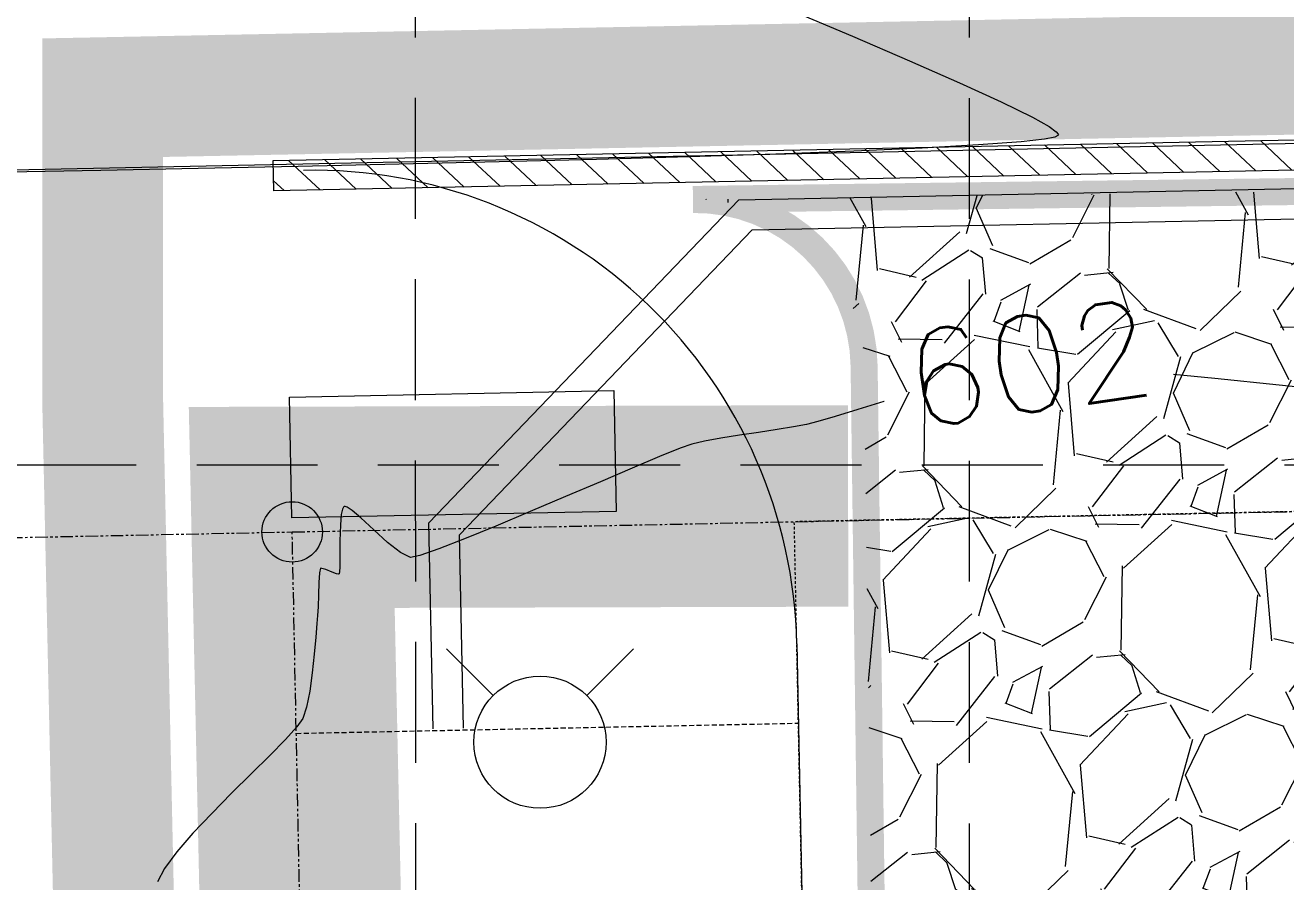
# Model space of a CAD drawing. Extents: x 2140663 to 2528301, y 336313 to 7007653.
# Drawn here: x 2527319.4 to 2527382, y 7007439.1 to 7007481.6 of the extents above; entities that cross this region are included whole.
import ezdxf

# ---------------------------------------------------------------- set-up
doc = ezdxf.new("R2010")
doc.units = 0
doc.header["$MEASUREMENT"] = 0
for name, pattern in [('HIDDEN', [0.375, 0.25, -0.125]), ('PHANTOM2', [1.25, 0.625, -0.125, 0.125, -0.125, 0.125, -0.125]), ('xdrc002pt$0$DASHED2', [0.375, 0.25, -0.125]), ('xdrc002pt$0$HIDDEN2', [0.1875, 0.125, -0.0625]), ('xdrc002pt$0$PHANTOM2', [1.25, 0.625, -0.125, 0.125, -0.125, 0.125, -0.125])]:
    doc.linetypes.add(name, pattern=pattern)
for name, color, linetype in [('1 EXISTING CONTOURS', 43, 'Continuous'), ('1 SILT FENCE', 200, 'Continuous'), ('CONSTRUCTION ENTRANCE', 254, 'HIDDEN'), ('GRID', 254, 'HIDDEN'), ('LIMITS OF DISTURBANCE', 1, 'HIDDEN'), ('xdrc002ar$0$C-PVMT-SAWCUT-N', 2, 'Continuous'), ('xdrc002ar$0$C-PVMT-SAWCUT-PATT-N', 7, 'Continuous'), ('xdrc002ar$0$xdrc002ar$0$C-PKNG-FACE-N', 1, 'Continuous'), ('xdrc002bs$0$C-STRM-PIPE-E', 5, 'Continuous'), ('xdrc002bs$0$v-pave-exst', 6, 'Continuous'), ('xdrc002pt$0$V-ADJC-LINE-E', 2, 'xdrc002pt$0$PHANTOM2'), ('xdrc002pt$0$V-ESMT-ACCS-N', 2, 'xdrc002pt$0$HIDDEN2'), ('xdrc002pt$0$V-ESMT-LS BUFFER-N', 2, 'xdrc002pt$0$DASHED2'), ('xdrc002pt$0$v-prop-corn', 2, 'Continuous'), ('xdrc002pt$0$v-prop-line', 3, 'PHANTOM2')]:
    doc.layers.add(name, color=color, linetype=linetype)
doc.layers.add('xdrc002ar$0$xdrc002pav$0$C-WORK-N', color=23, linetype='Continuous', plot=False)
doc.layers.add('xdrc002bs$0$v-watr-exst', color=6, linetype='Continuous', lineweight=0)
doc.styles.add('L200', font='simplex', dxfattribs={"height": 12})

# ---------------------------------------------------------------- blocks, each defined once
blk = doc.blocks.new('xdrc002bs$0$FH2')
at = {"linetype": 'Continuous'}
for p, q in [((-2.32072445563972, 2.32072445563972), (-4.641448911745101, 4.64144891127944)), ((2.32072445563972, 2.32072445563972), (4.641448911745101, 4.64144891127944))]:
    blk.add_line(p, q, dxfattribs=at)
blk.add_circle((0, 0), 3.282, dxfattribs=at)

msp = doc.modelspace()

# ---------------------------------------------------------------- hatches: boundary and pattern name
at = {"layer": 'CONSTRUCTION ENTRANCE', "lineweight": 0}
h = msp.add_hatch(dxfattribs=at)
h.set_pattern_fill('GRAVEL', color=4, scale=13.41771213747483, angle=46.820067025844, style=0)
h.set_pattern_definition([(274.8328670258439, (2535755.32160823, 6988741.98923323), (14.60575907442651, -160.9091231494942), [1.805165320127311, -178.7116887176952]), (231.7897670258439, (2535755.4736923, 6988740.190482575), (100.3953443141131, 126.5932506455939), [3.097720365754542, -306.6742222857146]), (179.330467025844, (2535753.557603606, 6988737.756459245), (199.4436801400255, -3.155022489183131), [2.184242523435255, -216.2402781743329]), (314.093767025844, (2535752.422844884, 6988731.645171866), (-186.5045603741198, 193.4168665102504), [2.820912964358433, -279.2703298006364]), (339.653767025844, (2535754.38573317, 6988729.619186541), (-163.3198950591322, 61.25788960381504), [2.766128445701123, -273.847091820351]), (44.093767025844, (2535756.979281981, 6988728.657421488), (-193.4168665102504, -186.5045603741197), [2.820912964358433, -279.2703298006364]), (84.51426702584396, (2535759.005267303, 6988730.620309775), (-21.51827288110513, -219.0122793370093), [3.73051308786999, -369.320500509462]), (119.075367025844, (2535759.361893572, 6988734.333734491), (-150.9832217295242, 270.4860781968358), [3.521988423541493, -348.6769746900169]), (168.249667025844, (2535757.650347071, 6988737.411886534), (-200.6490630770229, 41.08660048728137), [2.830466375400297, -280.2164797720083]), (222.056467025844, (2535754.879192443, 6988737.988306063), (110.7821607532732, 98.44584011868443), [3.231414449492337, -158.3392409365638]), (269.217467025844, (2535752.479915149, 6988735.82370485), (-2.552319228480662, -218.4096170139132), [4.178919609792264, -413.7133499768134]), (185.6341670258433, (2535761.610501421, 6988741.239820029), (-122.977254306137, -13.40042767096281), [1.426316217925709, -141.2059093716913]), (218.289267025844, (2535760.191069513, 6988741.099789508), (138.9298636150644, 108.8326490136924), [2.713557849546497, -268.6428711552858]), (271.820067025844, (2535758.061214335, 6988739.418376893), (9.784310562034927, -9.181632602815903), [1.897546268193811, -17.07795666688071]), (250.0186670258439, (2535756.24438335, 6988739.83527094), (26.33951829955445, 67.28480672745151), [1.021866120965807, -101.1643836973872]), (338.6214670258439, (2535755.895198489, 6988738.87492052), (-38.53455421391525, 17.76058513279236), [1.445127850342452, -70.8114659324622]), (77.78386702584397, (2535757.240894438, 6988738.348129842), (7.976231757782472, 47.7161855784231), [2.347146966496334, -75.89088845693679]), (208.385167025844, (2535757.737551226, 6988740.642122652), (28.14755542434317, 10.38700422022133), [1.697219825981319, -40.73331607668808]), (63.20956702584396, (2535750.569853233, 6988733.200022149), (62.4634665272159, 125.3879192018091), [2.37761859076054, -235.3848442823397]), (117.166267025844, (2535751.64151491, 6988735.322435915), (70.90092836322366, -140.1351306216062), [1.994690504069145, -197.4739439537691]), (340.0186670258439, (2535755.780689717, 6988742.478448607), (-67.28480672745151, 26.33951829955445), [2.043718824219476, -100.1425309941335]), (30.43056702584394, (2535757.701390557, 6988741.780078888), (-121.1691690741973, -70.29827450389251), [2.377618590760539, -235.3848442823396]), (26.264067025844, (2535756.636123899, 6988727.507411697), (-65.47674164009656, -30.55833295526075), [2.292818650051698, -112.3481675233817]), (341.595167025844, (2535758.692243117, 6988728.522003118), (-153.5354934499215, 52.07649754670328), [1.92112118841937, -190.1912794254725]), (113.621467025844, (2535765.656813551, 6988733.394661918), (-30.55826334498828, 65.4767743703171), [2.04371882421948, -100.1425309941337]), (64.17406702584398, (2535764.837908278, 6988735.267148536), (-80.2240290934348, -163.9224862693096), [2.249224503317043, -222.6726220313409]), (116.264067025844, (2535761.157814968, 6988728.600351227), (30.55833295526072, -65.47674164009656), [1.146409325025849, -113.4945768484076]), (148.129967025844, (2535765.105915763, 6988732.807603466), (-48.31884551817854, 26.94224158635469), [0.6841691418898413, -67.73299998362491]), (212.7838670258439, (2535764.524884085, 6988733.16884188), (37.32918282470244, 20.17131602002476), [2.76612844570112, -52.55650755688198]), (232.8290670258439, (2535762.199342758, 6988731.671061859), (82.0319944722898, 107.0246964006414), [2.563453903864566, -253.7815742043644]), (350.5101670258439, (2535758.121482113, 6988737.521783165), (-28.7502527562006, 8.578934871238934), [1.935129279890894, -46.44311613509359]), (39.97726702584394, (2535760.030129398, 6988737.202732198), (175.6563934434901, 147.9698889174732), [3.378499409943308, -334.4708646227659]), (107.765467025844, (2535762.619066064, 6988739.373360189), (31.76363720677208, -103.4086422652588), [1.381433970825854, -136.7623656431237]), (136.820067025844, (2535762.197559875, 6988740.688922244), (-18.9659372958614, -0.6026777727210184), [0.8050627282484895, -12.61264940922634]), (167.0764670258439, (2535761.722180935, 6988731.750824604), (105.2166488676727, -25.13425077167035), [1.864042240986554, -184.540772237003]), (94.83286702584397, (2535759.905349952, 6988732.167718647), (-14.60575907442654, 160.9091231494942), [3.610330640254623, -176.9065233975678]), (46.82006702584399, (2535759.6011818, 6988735.765219956), (-0.6026777727210209, 18.96593729586141), [3.488605155743457, -9.929106981731373]), (12.12486702584397, (2535761.988405538, 6988738.309139915), (-160.3064818828094, -33.57153178998048), [2.121528136904696, -210.0311245410191]), (300.8746670258439, (2535764.062605083, 6988738.754753215), (29.95560263123791, -46.51082666028691), [1.953645722640611, -95.72877458651134]), (254.466067025844, (2535765.065142949, 6988737.077952746), (-76.60777616197753, -277.7181705628543), [3.180869927870449, -314.9066461499475]), (222.246167025844, (2535764.213274531, 6988734.013268892), (-129.1454486938804, -118.0144213807274), [3.365148786366548, -333.1493675720606])])
edge = h.paths.add_edge_path()
edge.add_line((2527402.900771191, 7007473.645585771), (2527352.583338258, 7007472.983098069))
edge.add_arc((2527352.693752849, 7007464.596860934), 8.386963972089557, 0.7933781036675782, 90.75432216888947, ccw=False)
edge.add_line((2527361.079912772, 7007464.712992017), (2527362.098756098, 7007387.858360577))
edge.add_line((2527362.098756098, 7007387.858360577), (2527395.668850088, 7007388.300350025))
edge.add_line((2527395.668850088, 7007388.300350025), (2527394.625025858, 7007465.143217545))
edge.add_arc((2527403.011185785, 7007465.259348631), 8.386963977049277, 90.75432218437521, 180.7933781223564, ccw=False)
at = {"layer": 'xdrc002ar$0$C-PVMT-SAWCUT-PATT-N', "lineweight": 0}
h = msp.add_hatch(dxfattribs=at)
h.set_pattern_fill('ANSI31', scale=9.999996000000001, angle=91.78437573754852, style=0)
h.set_pattern_definition([(136.7843757375485, (2531226.198608869, 6993846.107051548), (-0.8559319906829768, -0.9109770454439162), [])])
h.paths.add_polyline_path([(2527331.744375218, 7007474.910144388), (2527437.222577117, 7007477.051654077), (2527437.253025127, 7007475.551963736), (2527331.774823228, 7007473.410454045)])

# ---------------------------------------------------------------- linework, layer by layer
at = {"layer": '1 EXISTING CONTOURS', "color": 43, "lineweight": 0}
for points, elevation in [([(2527357.397143148, 7007482.401392804), (2527360.501551792, 7007481.088400668)], 601), ([(2527363.334557513, 7007479.869049308), (2527365.818973373, 7007478.772163549)], 601), ([(2527365.818973373, 7007478.772163549), (2527367.877612434, 7007477.826568208)], 601), ([(2527368.882446589, 7007475.849885643), (2527366.761729399, 7007475.688869602)], 601), ([(2527370.029848273, 7007475.982138901), (2527368.882446589, 7007475.849885643)], 601), ([(2527370.726999445, 7007476.185772917), (2527370.701570092, 7007476.151420066)], 601), ([(2527370.719654019, 7007476.229123166), (2527370.726999445, 7007476.185772917)], 601), ([(2527366.761729399, 7007475.688869602), (2527363.962790118, 7007475.533005189)], 601), ([(2527328.021738214, 7007474.519539329), (2527323.19372172, 7007474.428036129)], 601), ([(2527342.964145822, 7007474.844954872), (2527337.997504079, 7007474.728398624)], 601), ([(2527362.081546019, 7007462.960574764), (2527362.051811085, 7007462.951607487)], 602), ([(2527359.647930712, 7007462.218558695), (2527358.775919351, 7007461.960898356)], 602), ([(2527355.839695743, 7007461.425555251), (2527354.887987583, 7007461.2847291)], 602), ([(2527352.525947052, 7007460.844642818), (2527351.941956798, 7007460.633038818)], 602), ([(2527353.161924029, 7007460.993065836), (2527352.525947052, 7007460.844642818)], 602), ([(2527354.887987583, 7007461.2847291), (2527353.972333943, 7007461.140163613)], 602), ([(2527349.573203115, 7007459.650316948), (2527347.985746319, 7007458.974139276)], 602), ([(2527335.240526349, 7007457.719627548), (2527335.187098754, 7007457.616348466)], 602), ([(2527335.272057559, 7007457.744162119), (2527335.240526349, 7007457.719627548)], 602), ([(2527335.31126411, 7007457.750146612), (2527335.272057559, 7007457.744162119)], 602), ([(2527335.423419167, 7007457.712488981), (2527335.31126411, 7007457.750146612)], 602), ([(2527335.665340721, 7007457.549153193), (2527335.423419167, 7007457.712488981)], 602), ([(2527336.742478496, 7007456.579079441), (2527336.095590957, 7007457.18012818)], 602), ([(2527337.427603042, 7007455.956645031), (2527336.742478496, 7007456.579079441)], 602), ([(2527338.062081927, 7007455.456301579), (2527337.427603042, 7007455.956645031)], 602), ([(2527335.057091611, 7007455.263077128), (2527335.052611405, 7007454.757201739)], 602), ([(2527338.557032484, 7007455.22152572), (2527338.062081927, 7007455.456301579)], 602), ([(2527339.963795463, 7007455.643887506), (2527339.033045131, 7007455.320255163)], 602), ([(2527334.048533781, 7007454.453250079), (2527334.015438072, 7007453.967059459)], 602), ([(2527334.101055858, 7007454.67628749), (2527334.048533781, 7007454.453250079)], 602), ([(2527334.362053204, 7007454.619829247), (2527334.101055858, 7007454.67628749)], 602), ([(2527335.052611405, 7007454.757201739), (2527335.040600377, 7007454.502327288)], 602), ([(2527335.015753492, 7007454.394399348), (2527334.986348471, 7007454.38591605)], 602), ([(2527333.993194596, 7007453.357591576), (2527333.973229216, 7007452.764722379)], 602), ([(2527333.914108813, 7007451.933973086), (2527333.860502775, 7007451.262171778)], 602), ([(2527333.222178833, 7007447.21787285), (2527332.925402667, 7007446.80097247)], 602), ([(2527330.668703604, 7007444.488231865), (2527329.683198052, 7007443.512730622)], 602), ([(2527326.960037981, 7007440.60005067), (2527326.352287811, 7007439.783190728)], 602)]:
    msp.add_lwpolyline(points, dxfattribs=dict(at, elevation=elevation))
at = {"layer": '1 EXISTING CONTOURS', "color": 43, "lineweight": 0, "extrusion": (-0.3953448381670542, -0.9185327751009572, 0), "elevation": -7435779.979071939}
msp.add_lwpolyline([(-448908.0216815402, 601), (-448904.9374086675, 601)], dxfattribs=at)
at = {"layer": '1 EXISTING CONTOURS', "color": 43, "lineweight": 0, "extrusion": (0.4415025748350548, 0.8972599826215459, 0), "elevation": 7403368.858408757}
msp.add_lwpolyline([(826113.4455846315, 601), (826111.7117779818, 601)], dxfattribs=at)
at = {"layer": '1 EXISTING CONTOURS', "color": 43, "lineweight": 0, "extrusion": (-0.4871861060508297, -0.8732981724880854, 0), "elevation": -7350916.183955779}
msp.add_lwpolyline([(-1206798.355339579, 601), (-1206797.404305015, 601)], dxfattribs=at)
at = {"layer": '1 EXISTING CONTOURS', "color": 43, "lineweight": 0, "extrusion": (-0.5766038576389518, -0.8170238621704261, 0), "elevation": -7182567.037771717}
msp.add_lwpolyline([(-1975616.224496941, 601), (-1975615.789423112, 601)], dxfattribs=at)
at = {"layer": '1 EXISTING CONTOURS', "color": 43, "lineweight": 0, "extrusion": (0.7611086291968567, 0.6486244325972325, 0), "elevation": 6468823.956961754}
msp.add_lwpolyline([(3694136.382612368, 601), (3694136.227879044, 601)], dxfattribs=at)
at = {"layer": '1 EXISTING CONTOURS', "color": 43, "lineweight": 0, "extrusion": (0.1944645949815222, -0.9809095377753612, 0), "elevation": -6382216.037388934}
msp.add_lwpolyline([(3841827.866171203, 601.0000000000007), (3841827.346475158, 601.0000000000007)], dxfattribs=at)
at = {"layer": '1 EXISTING CONTOURS', "color": 43, "lineweight": 0, "extrusion": (-0.3882042737448234, 0.921573351310819, 0), "elevation": 5476767.173407869}
msp.add_lwpolyline([(-5049489.677596923, 601.0000000000003), (-5049489.501868092, 601.0000000000003)], dxfattribs=at)
at = {"layer": '1 EXISTING CONTOURS', "color": 43, "lineweight": 0, "extrusion": (0.02848396873757025, -0.9995942494457225, 0), "elevation": -6932642.786602458}
msp.add_lwpolyline([(2725927.629226671, 601.0000000000007), (2725923.0210674, 601.0000000000007)], dxfattribs=at)
at = {"layer": '1 EXISTING CONTOURS', "color": 43, "lineweight": 0, "extrusion": (0.03215140973655214, -0.9994830097865358, 0), "elevation": -6922594.361641917}
msp.add_lwpolyline([(2751350.281390925, 601), (2751345.988889071, 601)], dxfattribs=at)
at = {"layer": '1 EXISTING CONTOURS', "color": 43, "lineweight": 0, "extrusion": (0.03714523290810926, -0.999309877701708, 0), "elevation": -6908759.970430929}
msp.add_lwpolyline([(2785910.693481062, 601.0000000000007), (2785906.807076946, 601.0000000000007)], dxfattribs=at)
at = {"layer": '1 EXISTING CONTOURS', "color": 43, "lineweight": 0, "extrusion": (0.04434083999016102, -0.999016461280277, 0), "elevation": -6888517.968419993}
msp.add_lwpolyline([(2835595.553817833, 601.0000000000007), (2835592.163876136, 601.0000000000007)], dxfattribs=at)
at = {"layer": '1 EXISTING CONTOURS', "color": 43, "lineweight": 0, "extrusion": (0.02018895723785458, -0.9997961822319829, 0), "elevation": -6955022.154366418}
msp.add_lwpolyline([(2668291.476592952, 601.0000000000007), (2668286.510802113, 601.0000000000007)], dxfattribs=at)
at = {"layer": '1 EXISTING CONTOURS', "color": 43, "lineweight": 0, "extrusion": (0.02166831679320157, -0.9997652144615502, 0), "elevation": -6951066.31429793}
msp.add_lwpolyline([(2678584.797426786, 601), (2678579.785262862, 601)], dxfattribs=at)
at = {"layer": '1 EXISTING CONTOURS', "color": 43, "lineweight": 0, "extrusion": (0.02567738186454612, -0.9996702816732038, 0), "elevation": -6940268.801680885}
msp.add_lwpolyline([(2706448.093688725, 601.0000000000003), (2706443.260352551, 601.0000000000003)], dxfattribs=at)
at = {"layer": '1 EXISTING CONTOURS', "color": 43, "lineweight": 0, "extrusion": (0.0178970888212149, -0.9998398342793338, 0), "elevation": -6961120.343166361}
msp.add_lwpolyline([(2652331.795431996, 601), (2652327.193994552, 601)], dxfattribs=at)
at = {"layer": '1 EXISTING CONTOURS', "color": 43, "lineweight": 0, "extrusion": (-0.09675483976560378, -0.9953082442047452, 0), "elevation": -7219122.879585238}
msp.add_lwpolyline([(1837514.577484138, 602.0000000000007), (1837512.524975624, 602.0000000000007)], dxfattribs=at)
at = {"layer": '1 EXISTING CONTOURS', "color": 43, "lineweight": 0, "extrusion": (-0.09965477348946443, -0.9950220731826825, 0), "elevation": -7224446.776527106}
msp.add_lwpolyline([(1816473.353853421, 602.0000000000007), (1816470.133568078, 602.0000000000007)], dxfattribs=at)
at = {"layer": '1 EXISTING CONTOURS', "color": 43, "lineweight": 0, "extrusion": (-0.10173075692413, -0.994811968713507, 0), "elevation": -7228221.279592292}
msp.add_lwpolyline([(1801398.483430543, 602), (1801394.960962608, 602)], dxfattribs=at)
at = {"layer": '1 EXISTING CONTOURS', "color": 43, "lineweight": 0, "extrusion": (0.2920880537124389, -0.9563914307847385, 0), "elevation": -5963665.255718756}
msp.add_lwpolyline([(4463943.623839708, 602), (4463942.277039914, 602)], dxfattribs=at)
at = {"layer": '1 EXISTING CONTOURS', "color": 43, "lineweight": 0, "extrusion": (0.2559232266764648, -0.9666971097750872, 0), "elevation": -6127283.411556949}
msp.add_lwpolyline([(4236562.699891635, 602), (4236562.124050356, 602)], dxfattribs=at)
at = {"layer": '1 EXISTING CONTOURS', "color": 43, "lineweight": 0, "extrusion": (0.2912161703375396, -0.9566572751690845, 0), "elevation": -5967731.71412066}
msp.add_lwpolyline([(4458504.47160143, 602.0000000000007), (4458503.305235357, 602.0000000000007)], dxfattribs=at)
at = {"layer": '1 EXISTING CONTOURS', "color": 43, "lineweight": 0, "extrusion": (0.146332424481136, -0.9892354732547113, 0), "elevation": -6562195.312074045}
msp.add_lwpolyline([(3525569.798593091, 602), (3525568.870024014, 602)], dxfattribs=at)
at = {"layer": '1 EXISTING CONTOURS', "color": 43, "lineweight": 0, "extrusion": (0.1569598027504313, -0.987604992049223, 0), "elevation": -6523910.601408362}
msp.add_lwpolyline([(3595920.762114058, 602.0000000000007), (3595919.935620086, 602.0000000000007)], dxfattribs=at)
at = {"layer": '1 EXISTING CONTOURS', "color": 43, "lineweight": 0, "extrusion": (-0.1864634521561826, 0.9824618979940134, 0), "elevation": 6413304.295040867}
msp.add_lwpolyline([(-3789668.673603189, 602.0000000000007), (-3789668.017357419, 602.0000000000007)], dxfattribs=at)
at = {"layer": '1 EXISTING CONTOURS', "color": 43, "lineweight": 0, "extrusion": (0.1785922285627371, -0.9839231758104874, 0), "elevation": -6443437.64111236}
msp.add_lwpolyline([(3738200.248444662, 602.0000000000007), (3738199.424793047, 602.0000000000007)], dxfattribs=at)
at = {"layer": '1 EXISTING CONTOURS', "color": 43, "lineweight": 0, "extrusion": (-0.3878752214606035, 0.9217118923920249, 0), "elevation": 5478562.619739872}
msp.add_lwpolyline([(-5047509.588021044, 602.0000000000003), (-5047508.12159615, 602.0000000000003)], dxfattribs=at)
at = {"layer": '1 EXISTING CONTOURS', "color": 43, "lineweight": 0, "extrusion": (0.37694127428402, -0.9262371595553373, 0), "elevation": -5537907.170876333}
msp.add_lwpolyline([(4982328.424427487, 602), (4982327.326293593, 602)], dxfattribs=at)
at = {"layer": '1 EXISTING CONTOURS', "color": 43, "lineweight": 0, "extrusion": (0.3925511953801342, -0.9197301555378229, 0), "elevation": -5452857.85926374}
msp.add_lwpolyline([(5075264.552904288, 602.0000000000007), (5075262.677746668, 602.0000000000007)], dxfattribs=at)
at = {"layer": '1 EXISTING CONTOURS', "color": 43, "lineweight": 0, "extrusion": (-0.3907853536834932, 0.9204818343381183, 0), "elevation": 5462588.110474943}
msp.add_lwpolyline([(-5064788.368407939, 602.0000000000003), (-5064786.452924289, 602.0000000000003)], dxfattribs=at)
at = {"layer": '1 EXISTING CONTOURS', "color": 43, "lineweight": 0, "extrusion": (0.9771801635789963, -0.2124121651594524, 0), "elevation": 981192.566996441}
msp.add_lwpolyline([(7384385.318991593, 602.0000000000003), (7384385.042337273, 602.0000000000003)], dxfattribs=at)
at = {"layer": '1 EXISTING CONTOURS', "color": 43, "lineweight": 0, "extrusion": (0.9960979074317122, -0.08825507809845311, 0), "elevation": 1899029.537368708}
msp.add_lwpolyline([(7203163.757906982, 602), (7203163.236247884, 602)], dxfattribs=at)
at = {"layer": '1 EXISTING CONTOURS', "color": 43, "lineweight": 0, "extrusion": (0.6510345032284162, 0.759048137871459, 0), "elevation": 6964380.323274583}
msp.add_lwpolyline([(2643726.64702551, 602), (2643727.213854165, 602)], dxfattribs=at)
at = {"layer": '1 EXISTING CONTOURS', "color": 43, "lineweight": 0, "extrusion": (0.3864231011551076, -0.922321628768224, 0), "elevation": -5486505.306659568}
msp.add_lwpolyline([(5038867.948103424, 602), (5038866.101628795, 602)], dxfattribs=at)
at = {"layer": '1 EXISTING CONTOURS', "color": 43, "lineweight": 0, "extrusion": (0.9996115740807183, -0.02786935528261416, 0), "elevation": 2331060.095920201}
msp.add_lwpolyline([(7075170.147850893, 602), (7075169.36282384, 602)], dxfattribs=at)
at = {"layer": '1 EXISTING CONTOURS', "color": 43, "lineweight": 0, "extrusion": (0.3782645145951686, -0.925697551578312, 0), "elevation": -5530781.484789103}
msp.add_lwpolyline([(4990227.273147128, 602.0000000000007), (4990225.604928659, 602.0000000000007)], dxfattribs=at)
at = {"layer": '1 EXISTING CONTOURS', "color": 43, "lineweight": 0, "extrusion": (0.9999908804918956, -0.004270706386958253, 0), "elevation": 2497385.225090729}
msp.add_lwpolyline([(7018185.64309403, 602.0000000000007), (7018184.864502369, 602.0000000000007)], dxfattribs=at)
at = {"layer": '1 EXISTING CONTOURS', "color": 43, "lineweight": 0, "extrusion": (0.3628421477584721, -0.9318506188279425, 0), "elevation": -5612876.417586571}
msp.add_lwpolyline([(4897704.946347031, 602.0000000000007), (4897703.565401765, 602.0000000000007)], dxfattribs=at)
at = {"layer": '1 EXISTING CONTOURS', "color": 43, "lineweight": 0, "extrusion": (0.2030870190511843, -0.9791606929880835, 0), "elevation": -6348155.057111238}
msp.add_lwpolyline([(3897794.251137286, 602), (3897793.764993744, 602)], dxfattribs=at)
at = {"layer": '1 EXISTING CONTOURS', "color": 43, "lineweight": 0, "extrusion": (0.3980158638031419, 0.9173785326467147, 0), "elevation": 7434407.605959369}
msp.add_lwpolyline([(470555.4709717827, 602.0000000000003), (470555.8150046649, 602.0000000000003)], dxfattribs=at)
at = {"layer": '1 EXISTING CONTOURS', "color": 43, "lineweight": 0, "extrusion": (0.3567132032848835, 0.934213942628902, 0), "elevation": 7447995.328903001}
msp.add_lwpolyline([(138580.0157512268, 602), (138580.241906838, 602)], dxfattribs=at)
at = {"layer": '1 EXISTING CONTOURS', "color": 43, "lineweight": 0, "extrusion": (0.9868293375842169, -0.1617648246161573, 0), "elevation": 1360488.715394375}
msp.add_lwpolyline([(7323995.594272166, 602.0000000000003), (7323995.502551194, 602.0000000000003)], dxfattribs=at)
at = {"layer": '1 EXISTING CONTOURS', "color": 43, "lineweight": 0, "extrusion": (0.9993346654287033, -0.03647226991155918, 0), "elevation": 2270074.740264969}
msp.add_lwpolyline([(7094969.274046128, 602), (7094968.664172473, 602)], dxfattribs=at)
at = {"layer": '1 EXISTING CONTOURS', "color": 43, "lineweight": 0, "extrusion": (-0.1651387763314603, -0.9862703405008935, 0), "elevation": -7328605.430267179}
msp.add_lwpolyline([(1335433.095057027, 602.0000000000003), (1335432.996291853, 602.0000000000003)], dxfattribs=at)
at = {"layer": '1 EXISTING CONTOURS', "color": 43, "lineweight": 0, "extrusion": (0.8669915541629098, -0.4983228321180783, 0), "elevation": -1300796.406556896}
msp.add_lwpolyline([(7334832.538974168, 602.0000000000007), (7334832.518887473, 602.0000000000007)], dxfattribs=at)
at = {"layer": '1 EXISTING CONTOURS', "color": 43, "lineweight": 0, "extrusion": (0.9981941982959147, -0.06006948050696066, 0), "elevation": 2101836.06197963}
msp.add_lwpolyline([(7146614.333418018, 602), (7146613.896233987, 602)], dxfattribs=at)
at = {"layer": '1 EXISTING CONTOURS', "color": 43, "lineweight": 0, "extrusion": (0.996546575617329, -0.08303567080101978, 0), "elevation": 1936737.48560332}
msp.add_lwpolyline([(7193111.491221425, 602), (7193111.0955001, 602)], dxfattribs=at)
at = {"layer": '1 EXISTING CONTOURS', "color": 43, "lineweight": 0, "extrusion": (0.9960215547577905, -0.08911263915895436, 0), "elevation": 1892826.52538011}
msp.add_lwpolyline([(7204789.89138297, 602.0000000000007), (7204789.038066102, 602.0000000000007)], dxfattribs=at)
at = {"layer": '1 EXISTING CONTOURS', "color": 43, "lineweight": 0, "extrusion": (0.9942341268783915, -0.1072310633648781, 0), "elevation": 1761345.1393421}
msp.add_lwpolyline([(7238055.031452573, 602), (7238054.097349873, 602)], dxfattribs=at)
at = {"layer": '1 EXISTING CONTOURS', "color": 43, "lineweight": 0, "extrusion": (0.9905160867401126, -0.1373968045809425, 0), "elevation": 1540563.503556159}
msp.add_lwpolyline([(7288239.012790267, 602), (7288238.095908967, 602)], dxfattribs=at)
at = {"layer": '1 EXISTING CONTOURS', "color": 43, "lineweight": 0, "extrusion": (0.9815709470723847, -0.1910980791725074, 0), "elevation": 1141647.231759055}
msp.add_lwpolyline([(7361276.523087888, 602), (7361275.71995829, 602)], dxfattribs=at)
at = {"layer": '1 EXISTING CONTOURS', "color": 43, "lineweight": 0, "extrusion": (0.9521625033431376, -0.3055921583210694, 0), "elevation": 265011.0079813385}
msp.add_lwpolyline([(7444562.296917075, 602), (7444561.69917689, 602)], dxfattribs=at)
at = {"layer": '1 EXISTING CONTOURS', "color": 43, "lineweight": 0, "extrusion": (0.7388438566907425, -0.6738766618828328, 0), "elevation": -2854850.452814861}
msp.add_lwpolyline([(6880519.69522263, 602.0000000000007), (6880518.850941338, 602.0000000000007)], dxfattribs=at)
at = {"layer": '1 EXISTING CONTOURS', "color": 43, "lineweight": 0, "extrusion": (0.7122561532424481, -0.7019196336962447, 0), "elevation": -3118556.031654402}
msp.add_lwpolyline([(6765080.860087944, 602), (6765079.756754434, 602)], dxfattribs=at)
at = {"layer": '1 EXISTING CONTOURS', "color": 43, "lineweight": 0, "extrusion": (0.7031195789097444, -0.7110716263174786, 0), "elevation": -3205779.273031923}
msp.add_lwpolyline([(6724185.831044203, 602.0000000000007), (6724184.546636108, 602.0000000000007)], dxfattribs=at)
at = {"layer": '1 EXISTING CONTOURS', "color": 43, "lineweight": 0, "extrusion": (0.7113605574401719, -0.7028272599425893, 0), "elevation": -3127179.670980076}
msp.add_lwpolyline([(6761095.11966023, 602.0000000000007), (6761093.709570285, 602.0000000000007)], dxfattribs=at)
at = {"layer": '1 EXISTING CONTOURS', "color": 43, "lineweight": 0, "extrusion": (0.7274287798966523, -0.6861831899559095, 0), "elevation": -2969937.62777577}
msp.add_lwpolyline([(6831625.81903485, 602), (6831624.463801336, 602)], dxfattribs=at)
at = {"layer": '1 EXISTING CONTOURS', "color": 43, "lineweight": 0, "extrusion": (0.7550501792558211, -0.6556670090875034, 0), "elevation": -2686288.945378816}
msp.add_lwpolyline([(6948055.413511236, 602.0000000000003), (6948054.190067094, 602.0000000000003)], dxfattribs=at)
at = {"layer": '1 EXISTING CONTOURS', "color": 43, "lineweight": 0, "extrusion": (0.886776981620212, -0.4621975604311931, 0), "elevation": -997646.7384082382}
msp.add_lwpolyline([(7382160.37426416, 602.0000000000007), (7382159.624210266, 602.0000000000007)], dxfattribs=at)
at = {"layer": '1 SILT FENCE', "color": 200, "linetype": 'Continuous', "lineweight": 0, "const_width": 10}
msp.add_lwpolyline([(2527349.882174684, 7006666.896567727), (2527332.665792525, 7007457.699583834), (2527360.286020877, 7007457.772928173)], dxfattribs=at)
at = {"layer": 'CONSTRUCTION ENTRANCE', "color": 4, "lineweight": 0, "const_width": 1.341771213747483}
msp.add_lwpolyline([(2527402.900771191, 7007473.645585771), (2527352.583338258, 7007472.983098069, -0.4140139244211871), (2527361.079912772, 7007464.712992017), (2527362.098756098, 7007387.858360577), (2527395.668850088, 7007388.300350025), (2527394.625025858, 7007465.143217545, -0.4144132285109485)], format="xyb", close=True, dxfattribs=at)
at = {"layer": 'GRID', "color": 253, "linetype": 'HIDDEN', "lineweight": 0, "ltscale": 24}
for p, q in [((2527339.208465025, 7006032.020494846), (2527338.773547749, 7007623.404141763)), ((2527366.415647264, 7006032.016217309), (2527366.29970966, 7007623.616497753)), ((2527228.947377252, 7007459.818157976), (2528272.331315909, 7007459.818157976))]:
    msp.add_line(p, q, dxfattribs=at)
at = {"layer": 'LIMITS OF DISTURBANCE', "ltscale": 70, "const_width": 6}
msp.add_lwpolyline([(2527323.279507909, 7007478.034385583), (2527323.279507909, 7007463.102355542), (2527345.362386929, 7006446.874516389, 0.3527120601780434), (2527681.725039883, 7006131.321992346), (2528205.897920626, 7006144.525554366), (2528183.386823632, 7007495.015237641)], format="xyb", close=True, dxfattribs=at)
at = {"layer": 'xdrc002ar$0$C-PVMT-SAWCUT-N', "color": 7, "lineweight": 0}
msp.add_lwpolyline([(2527331.744375218, 7007474.910144388), (2527437.222577117, 7007477.051654077), (2527437.253025127, 7007475.551963736), (2527331.774823228, 7007473.410454045)], close=True, dxfattribs=at)
at = {"layer": 'xdrc002ar$0$xdrc002ar$0$C-PKNG-FACE-N', "color": 7, "lineweight": 0}
msp.add_line((2527357.736633252, 7007450.921810507), (2527358.533241293, 7007411.685572585), dxfattribs=at)
msp.add_arc((2527333.741587797, 7007450.434642339), 23.99999040000001, 1.163108489888423, 91.1822186689511, dxfattribs=at)
at = {"layer": 'xdrc002ar$0$xdrc002pav$0$C-WORK-N', "color": 7, "lineweight": 0}
msp.add_lwpolyline([(2527332.671239926, 7007457.175361551), (2527332.549447884, 7007463.174122915), (2527348.653622661, 7007463.501083802), (2527348.775414704, 7007457.502322437)], close=True, dxfattribs=at)
at = {"layer": 'xdrc002ar$0$xdrc002pav$0$C-WORK-N', "lineweight": 0}
msp.add_lwpolyline([(2527332.671239926, 7007457.175361551), (2527332.549447884, 7007463.174122915), (2527348.653622661, 7007463.501083802), (2527348.775414704, 7007457.502322437)], close=True, dxfattribs=at)
at = {"layer": 'xdrc002bs$0$C-STRM-PIPE-E', "color": 5, "lineweight": 0}
for p, q in [((2527354.868313551, 7007472.957860736), (2527586.568518523, 7007477.66203871)), ((2527355.519953902, 7007471.47078178), (2527586.598966545, 7007476.162347769)), ((2527339.479544472, 7007456.931269845), (2527354.868313551, 7007472.957860736)), ((2527340.991847397, 7007456.340525539), (2527355.519953902, 7007471.47078178)), ((2527339.687148891, 7007446.705894338), (2527339.479544472, 7007456.931269845)), ((2527341.186839832, 7007446.736342361), (2527340.991847397, 7007456.340525539))]:
    msp.add_line(p, q, dxfattribs=at)
at = {"layer": 'xdrc002bs$0$v-pave-exst', "color": 7, "lineweight": 0}
msp.add_lwpolyline([(2527661.907952487, 7007455.796298092, 0.3313427926009946), (2527630.467704535, 7007480.68569177), (2527606.798120412, 7007480.250347688), (2527603.757752875, 7007479.745863429), (2527602.165658521, 7007479.252640828), (2527599.950462448, 7007478.723752975), (2527597.429241329, 7007478.522443344), (2527586.508153763, 7007478.278237397), (2527583.075748519, 7007478.519942976), (2527581.192221266, 7007479.018886419), (2527579.369442957, 7007479.513829274), (2527576.441932031, 7007479.713808711), (2527517.506526839, 7007478.450732788), (2527457.125498852, 7007477.29414254), (2527298.018688595, 7007474.010729227)], format="xyb", dxfattribs=at)
at = {"layer": 'xdrc002pt$0$V-ADJC-LINE-E', "color": 7, "lineweight": 0}
msp.add_line((2527284.938087328, 7007455.513197814), (2527332.689760574, 7007456.482693587), dxfattribs=at)
at = {"layer": 'xdrc002pt$0$V-ESMT-ACCS-N', "color": 7, "lineweight": 0}
for p, q in [((2527397.609681751, 7007457.800753982), (2527357.614143134, 7007456.988729962)), ((2527365.724683898, 7007057.540722509), (2527357.613571269, 7007456.987704438))]:
    msp.add_line(p, q, dxfattribs=at)
at = {"layer": 'xdrc002pt$0$V-ESMT-LS BUFFER-N', "color": 7, "lineweight": 0}
msp.add_line((2527332.892747392, 7007446.48475398), (2527357.817177561, 7007446.990791321), dxfattribs=at)
at = {"layer": 'xdrc002pt$0$v-prop-corn', "color": 7, "lineweight": 0}
msp.add_circle((2527332.687321686, 7007456.482644072), 1.5, dxfattribs=at)
at = {"layer": 'xdrc002pt$0$v-prop-line', "color": 7, "lineweight": 0}
for p, q in [((2527332.689760574, 7007456.482693586), (2528169.444881075, 7007473.471219813)), ((2527352.351449143, 7006488.063281032), (2527332.689739998, 7007456.483707082))]:
    msp.add_line(p, q, dxfattribs=at)

# ---------------------------------------------------------------- block references
at = {"layer": 'xdrc002bs$0$v-watr-exst', "color": 7, "lineweight": 0}
msp.add_blockref('xdrc002bs$0$FH2', (2527344.991358228, 7007446.045969114), dxfattribs=at)
at = {"layer": 'xdrc002bs$0$v-watr-exst', "lineweight": 0}
msp.add_blockref('xdrc002bs$0$FH2', (2527344.991358228, 7007446.045969114), dxfattribs=at)

# ---------------------------------------------------------------- texts
at = {"layer": '1 EXISTING CONTOURS', "color": 43, "lineweight": 0, "insert": (2527362.79809173, 7007466.302747969, 602), "char_height": 4.8, "width": 18.4, "attachment_point": 1, "rotation": 8.45202044935117, "style": 'L200'}
msp.add_mtext('\\Ftxt.shx;\\W1.0000000000;\\T1.0000000000;\\o\\l602', dxfattribs=at)

doc.saveas('drawing.dxf')
